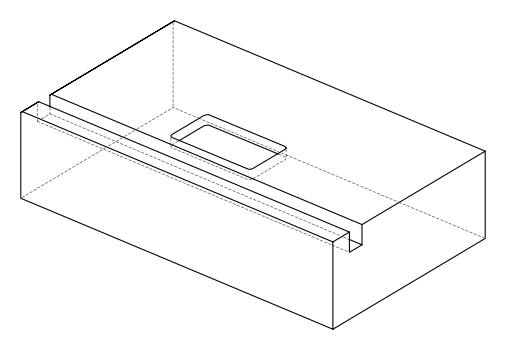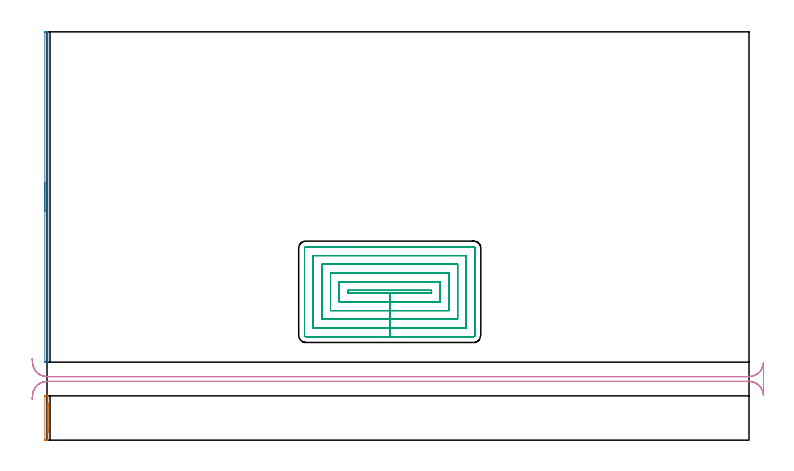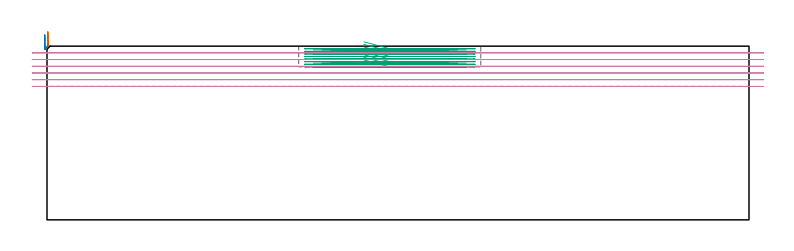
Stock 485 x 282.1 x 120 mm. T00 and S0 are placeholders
(PLAN: 4 operations, 2 tool changes, 39.2 min)
(1 AREA_MILL | FG_CHAMFER_SURFACE | UGT0205_001 | 0.39 min | 71 mm3)
(2 AREA_MILL_1 | FG_CHAMFER_SURFACE_1 | UGT0205_001 | 1.98 min | 507 mm3)
(3 MILL_RECTANGULAR_POCKET | POCKET_RECTANGULAR_STRAIGHT | UGT0201_126 | Follow Part, ap 2, ae 75% | 24.09 min | 125663 mm3)
(4 MILL_RECTANGULAR_SLOT | SLOT_RECTANGULAR | UGT0201_136 | Follow Part, ap 5, ae 75% | 12.78 min | 314151 mm3)
(TOOL UGT0205_001 | Chamfer Mill 20 x 3 x 45 deg. | D20 FL50 Z2)
(TOOL UGT0201_126 | Carbide End Mill 8.0 | D8 FL15 Z4)
(TOOL UGT0201_136 | Carbide End Mill 20.0 | D20 FL30 Z4)
(OP 1 AREA_MILL)
G17 G21 G94 G90
T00 M6
G54
G17 G0 G90 X0.6 Y25.3 S1061 M3
G43 Z130. H0
G94 G1 Y25.262 Z129.128 F250.
Y25.148 Z128.263
Y24.959 Z127.412
Y24.697 Z126.58
Y24.363 Z125.774
Y23.96 Z125.
Y23.492 Z124.264
Y22.96 Z123.572
Y22.371 Z122.929
Y21.728 Z122.339
Y21.036 Z121.808
Y20.3 Z121.34
Y19.526 Z120.937
Y18.72 Z120.603
Y17.888 Z120.341
Y17.036 Z120.152
Y16.172 Z120.038
Y15.3 Z120.
Y0.142
X0.605 Y0.01 Z119.995
X0.551 Y0.007 Z119.942
X0.206 Y0. Z119.605
X-0.313 Z119.086
X-0.896 Z118.499
X-1.187 Z118.209
X-1.491 Y0.002 Z117.905
X-1.496 Y0.146 Z117.904
X-1.5 Y0.447 Z117.9
Y30.31
X-1.497 Y30.454 Z117.903
X-1.491 Y30.598 Z117.905
X-1.187 Y30.6 Z118.209
X-0.896 Z118.499
X-0.313 Z119.086
X0.206 Z119.605
X0.551 Y30.593 Z119.942
X0.597 Y30.59 Z119.988
X0.6 Y30.454 Z120.
Y15.3
Y14.428 Z120.038
Y13.564 Z120.152
Y12.712 Z120.341
Y11.88 Z120.603
Y11.074 Z120.937
Y10.3 Z121.34
Y9.564 Z121.808
Y8.872 Z122.339
Y8.229 Z122.929
Y7.64 Z123.572
Y7.108 Z124.264
Y6.64 Z125.
Y6.237 Z125.774
Y5.903 Z126.58
Y5.641 Z127.412
Y5.452 Z128.263
Y5.338 Z129.128
Y5.3 Z130.
M5
M2
(OP 2 AREA_MILL_1)
G17 G21 G94 G90
T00 M6
G54
G17 G0 G90 X-1.5 Y158. S1061 M3
G43 Z130. H0
Z127.9
G94 G1 Y158.038 Z127.028 F250.
Y158.152 Z126.164
Y158.341 Z125.312
Y158.603 Z124.48
Y158.937 Z123.674
Y159.34 Z122.9
Y159.809 Z122.164
Y160.34 Z121.472
Y160.929 Z120.829
Y161.572 Z120.24
Y162.264 Z119.709
Y163. Z119.24
Y163.774 Z118.837
Y164.58 Z118.503
Y165.412 Z118.241
Y166.264 Z118.052
Y167.129 Z117.938
Y168. Z117.9
Y281.782
X-1.497 Y281.926 Z117.903
X-1.491 Y282.098 Z117.905
X-1.243 Y282.1 Z118.153
X-0.896 Z118.499
X-0.202 Z119.198
X0.13 Z119.53
X0.541 Y282.093 Z119.933
X0.597 Y282.09 Z119.988
X0.6 Y281.926 Z120.
Y54.074
X0.596 Y53.945 Z119.989
X0.543 Y53.911 Z119.934
X0.538 Y53.91 Z119.93
X0.146 Y53.906 Z119.546
X-1.161 Y53.9 Z118.235
X-1.243 Z118.153
X-1.491 Y53.902 Z117.905
X-1.496 Y54.074 Z117.904
X-1.5 Y54.376 Z117.9
Y168.
Y168.872 Z117.938
Y169.737 Z118.052
Y170.588 Z118.241
Y171.42 Z118.503
Y172.226 Z118.837
Y173. Z119.24
Y173.736 Z119.709
Y174.428 Z120.24
Y175.071 Z120.829
Y175.661 Z121.472
Y176.192 Z122.164
Y176.66 Z122.9
Y177.063 Z123.674
Y177.397 Z124.48
Y177.659 Z125.312
Y177.848 Z126.164
Y177.962 Z127.028
Y178. Z127.9
G0 Z130.
M5
M2
(OP 3 MILL_RECTANGULAR_POCKET)
G17 G21 G94 G90
T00 M6
G54
G17 G0 G90 X218.933 Y101.5 S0 M3
G43 Z130. H0
Z123.
G94 G1 X236.8 Z118.212 F250.
X265.7 F500.
Y103.5
X207.9
Y101.5
X236.8
Y95.5
X271.7
Y109.5
X201.9
Y95.5
X236.8
Y89.5
X277.7
Y115.5
X195.9
Y89.5
X236.8
Y83.5
X283.7
Y121.5
X189.9
Y83.5
X236.8
Y77.5
X289.7
Y127.5
X183.9
Y77.5
X236.8
Y71.5
X294.8
G3 X295.7 Y72.4 R0.9
G1 Y132.6
G3 X294.8 Y133.5 R0.9
G1 X178.8
G3 X177.9 Y132.6 R0.9
G1 Y72.4
G3 X178.8 Y71.5 R0.9
G1 X236.8
X237.8
G0 X218.933 Y101.5 Z121.212
G1 X236.8 Z116.425 F250.
X265.7 F500.
Y103.5
X207.9
Y101.5
X236.8
Y95.5
X271.7
Y109.5
X201.9
Y95.5
X236.8
Y89.5
X277.7
Y115.5
X195.9
Y89.5
X236.8
Y83.5
X283.7
Y121.5
X189.9
Y83.5
X236.8
Y77.5
X289.7
Y127.5
X183.9
Y77.5
X236.8
Y71.5
X294.8
G3 X295.7 Y72.4 R0.9
G1 Y132.6
G3 X294.8 Y133.5 R0.9
G1 X178.8
G3 X177.9 Y132.6 R0.9
G1 Y72.4
G3 X178.8 Y71.5 R0.9
G1 X236.8
X237.8
G0 X218.933 Y101.5 Z119.425
G1 X236.8 Z114.637 F250.
X265.7 F500.
Y103.5
X207.9
Y101.5
X236.8
Y95.5
X271.7
Y109.5
X201.9
Y95.5
X236.8
Y89.5
X277.7
Y115.5
X195.9
Y89.5
X236.8
Y83.5
X283.7
Y121.5
X189.9
Y83.5
X236.8
Y77.5
X289.7
Y127.5
X183.9
Y77.5
X236.8
Y71.5
X294.8
G3 X295.7 Y72.4 R0.9
G1 Y132.6
G3 X294.8 Y133.5 R0.9
G1 X178.8
G3 X177.9 Y132.6 R0.9
G1 Y72.4
G3 X178.8 Y71.5 R0.9
G1 X236.8
X237.8
G0 X218.933 Y101.5 Z117.637
G1 X236.8 Z112.85 F250.
X265.7 F500.
Y103.5
X207.9
Y101.5
X236.8
Y95.5
X271.7
Y109.5
X201.9
Y95.5
X236.8
Y89.5
X277.7
Y115.5
X195.9
Y89.5
X236.8
Y83.5
X283.7
Y121.5
X189.9
Y83.5
X236.8
Y77.5
X289.7
Y127.5
X183.9
Y77.5
X236.8
Y71.5
X294.8
G3 X295.7 Y72.4 R0.9
G1 Y132.6
G3 X294.8 Y133.5 R0.9
G1 X178.8
G3 X177.9 Y132.6 R0.9
G1 Y72.4
G3 X178.8 Y71.5 R0.9
G1 X236.8
X237.8
G0 X218.933 Y101.5 Z115.85
G1 X236.8 Z111.062 F250.
X265.7 F500.
Y103.5
X207.9
Y101.5
X236.8
Y95.5
X271.7
Y109.5
X201.9
Y95.5
X236.8
Y89.5
X277.7
Y115.5
X195.9
Y89.5
X236.8
Y83.5
X283.7
Y121.5
X189.9
Y83.5
X236.8
Y77.5
X289.7
Y127.5
X183.9
Y77.5
X236.8
Y71.5
X294.8
G3 X295.7 Y72.4 R0.9
G1 Y132.6
G3 X294.8 Y133.5 R0.9
G1 X178.8
G3 X177.9 Y132.6 R0.9
G1 Y72.4
G3 X178.8 Y71.5 R0.9
G1 X236.8
X237.8
G0 X218.933 Y101.5 Z114.062
G1 X236.8 Z109.275 F250.
X265.7 F500.
Y103.5
X207.9
Y101.5
X236.8
Y95.5
X271.7
Y109.5
X201.9
Y95.5
X236.8
Y89.5
X277.7
Y115.5
X195.9
Y89.5
X236.8
Y83.5
X283.7
Y121.5
X189.9
Y83.5
X236.8
Y77.5
X289.7
Y127.5
X183.9
Y77.5
X236.8
Y71.5
X294.8
G3 X295.7 Y72.4 R0.9
G1 Y132.6
G3 X294.8 Y133.5 R0.9
G1 X178.8
G3 X177.9 Y132.6 R0.9
G1 Y72.4
G3 X178.8 Y71.5 R0.9
G1 X236.8
X237.8
G0 X218.933 Y101.5 Z112.275
G1 X236.8 Z107.487 F250.
X265.7 F500.
Y103.5
X207.9
Y101.5
X236.8
Y95.5
X271.7
Y109.5
X201.9
Y95.5
X236.8
Y89.5
X277.7
Y115.5
X195.9
Y89.5
X236.8
Y83.5
X283.7
Y121.5
X189.9
Y83.5
X236.8
Y77.5
X289.7
Y127.5
X183.9
Y77.5
X236.8
Y71.5
X294.8
G3 X295.7 Y72.4 R0.9
G1 Y132.6
G3 X294.8 Y133.5 R0.9
G1 X178.8
G3 X177.9 Y132.6 R0.9
G1 Y72.4
G3 X178.8 Y71.5 R0.9
G1 X236.8
X237.8
G0 X218.933 Y101.5 Z110.487
G1 X236.8 Z105.7 F250.
X265.7 F500.
Y103.5
X207.9
Y101.5
X236.8
Y95.5
X271.7
Y109.5
X201.9
Y95.5
X236.8
Y89.5
X277.7
Y115.5
X195.9
Y89.5
X236.8
Y83.5
X283.7
Y121.5
X189.9
Y83.5
X236.8
Y77.5
X289.7
Y127.5
X183.9
Y77.5
X236.8
Y71.5
X294.8
G3 X295.7 Y72.4 R0.9
G1 Y132.6
G3 X294.8 Y133.5 R0.9
G1 X178.8
G3 X177.9 Y132.6 R0.9
G1 Y72.4
G3 X178.8 Y71.5 R0.9
G1 X236.8
X237.8
G0 Z130.
M5
M2
(OP 4 MILL_RECTANGULAR_SLOT)
G17 G21 G94 G90
T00 M6
G54
G17 G0 G90 X-10.202 Y28.383 S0 M3
G43 Z130. H0
Z115.367
G94 G1 X-9.97 Y31.374 F250.
G2 X0. Y40.6 R10. F500.
G1 X485.
G2 X494.97 Y31.374 R10.
G1 X495.
Y53.126
X494.97
G2 X485. Y43.9 R10.
G1 X0.
G2 X-9.97 Y53.126 R10.
G1 X-10.202 Y56.117 F250.
G0 Y28.383 Z110.733
G1 X-9.97 Y31.374
G2 X0. Y40.6 R10. F500.
G1 X485.
G2 X494.97 Y31.374 R10.
G1 X495.
Y53.126
X494.97
G2 X485. Y43.9 R10.
G1 X0.
G2 X-9.97 Y53.126 R10.
G1 X-10.202 Y56.117 F250.
G0 Y28.383 Z106.1
G1 X-9.97 Y31.374
G2 X0. Y40.6 R10. F500.
G1 X485.
G2 X494.97 Y31.374 R10.
G1 X495.
Y53.126
X494.97
G2 X485. Y43.9 R10.
G1 X0.
G2 X-9.97 Y53.126 R10.
G1 X-10.202 Y56.117 F250.
G0 Y28.383 Z101.467
G1 X-9.97 Y31.374
G2 X0. Y40.6 R10. F500.
G1 X485.
G2 X494.97 Y31.374 R10.
G1 X495.
Y53.126
X494.97
G2 X485. Y43.9 R10.
G1 X0.
G2 X-9.97 Y53.126 R10.
G1 X-10.202 Y56.117 F250.
G0 Y28.383 Z96.833
G1 X-9.97 Y31.374
G2 X0. Y40.6 R10. F500.
G1 X485.
G2 X494.97 Y31.374 R10.
G1 X495.
Y53.126
X494.97
G2 X485. Y43.9 R10.
G1 X0.
G2 X-9.97 Y53.126 R10.
G1 X-10.202 Y56.117 F250.
G0 Y28.383 Z92.2
G1 X-9.97 Y31.374
G2 X0. Y40.6 R10. F500.
G1 X485.
G2 X494.97 Y31.374 R10.
G1 X495.
Y53.126
X494.97
G2 X485. Y43.9 R10.
G1 X0.
G2 X-9.97 Y53.126 R10.
G1 X-10.202 Y56.117 F250.
G0 Z130.
M5
M2
